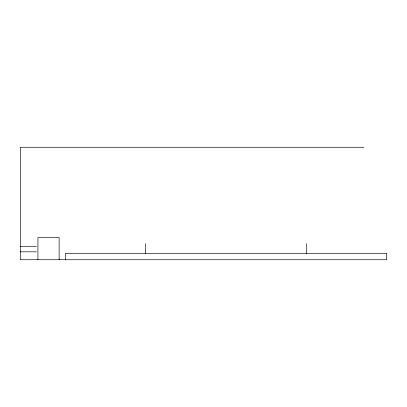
<?xml version="1.0" encoding="UTF-8"?>
<svg xmlns="http://www.w3.org/2000/svg" width="407" height="407" viewBox="0 0 407 407"><rect width="100%" height="100%" fill="white"/><g stroke="black" fill="none" stroke-linecap="round" stroke-linejoin="round"><path stroke-width="0.61" d="M363.98 147.268L20.35 147.268L20.35 259.732L386.65 259.732L386.65 253.302L65.334 253.302L65.334 259.732M20.35 246.556L36.416 246.556M20.35 251.816L36.416 251.816M306.323 243.666L306.323 253.551M145.665 243.666L145.665 253.551M59.127 259.732L59.127 237.561L37.922 237.561L37.922 259.732"/></g></svg>
